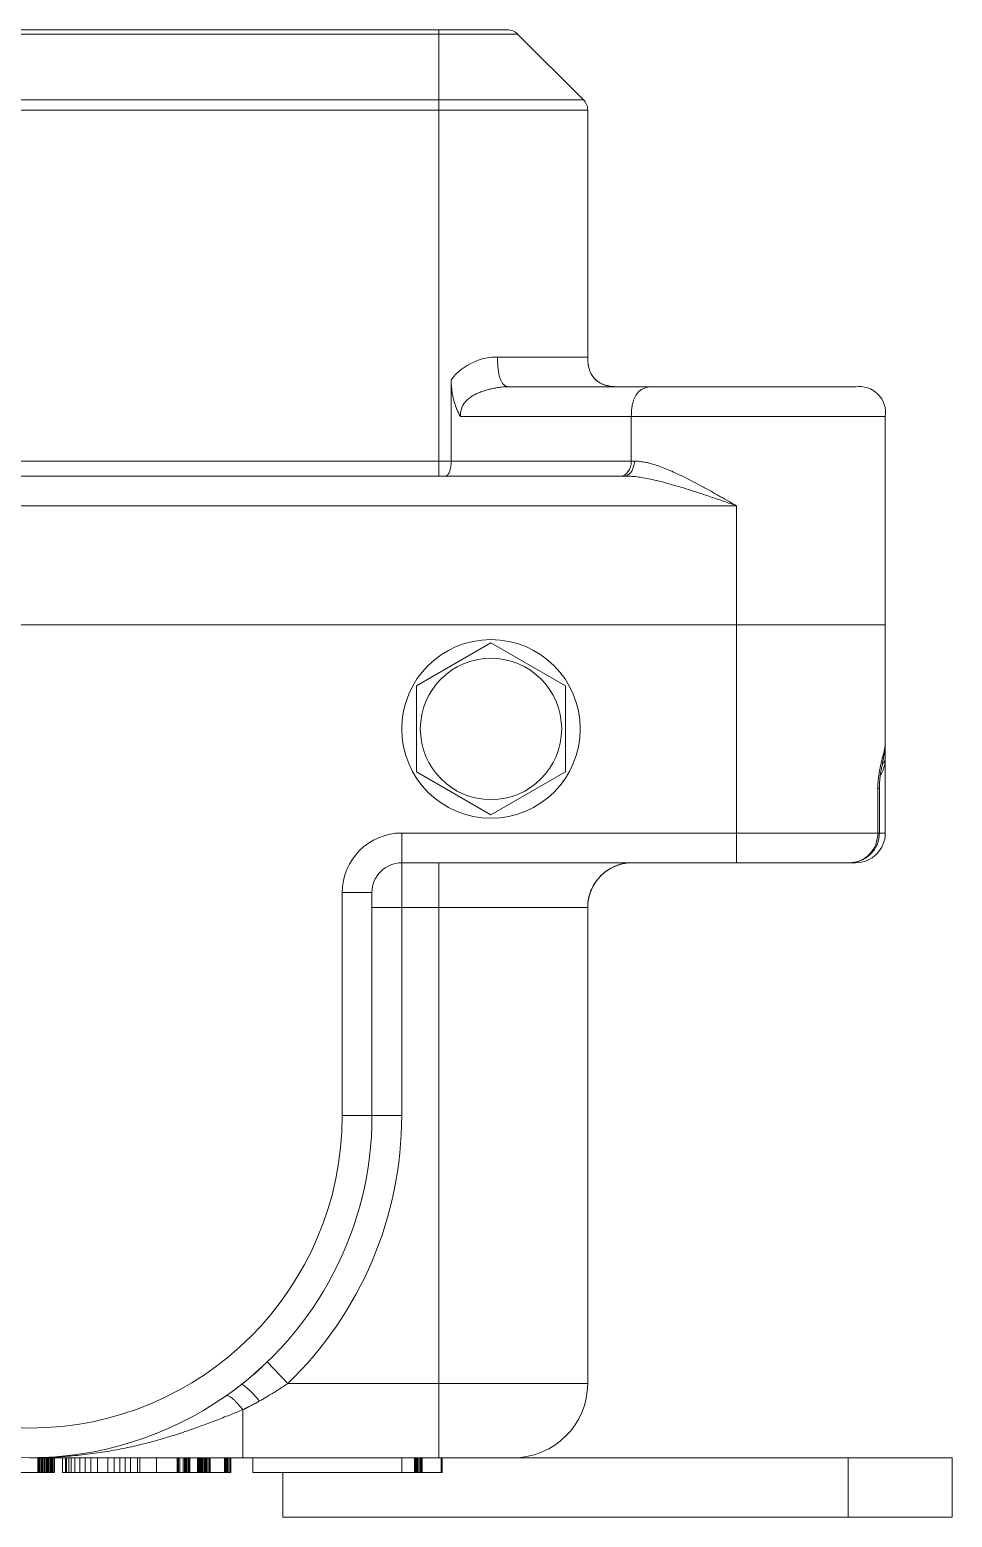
# Model space of a CAD drawing. Header units: millimetres. Extents: x -343 to 390, y -339 to 375.
# Drawn here: x 0 to 62, y 150.7 to 250.7 of the extents above; entities that cross this region are included whole.
import ezdxf

# ---------------------------------------------------------------- set-up
doc = ezdxf.new("R2010")
doc.units = ezdxf.units.MM
doc.linetypes.add('K5LT_THIN', pattern=[0])

# ---------------------------------------------------------------- blocks, each defined once
blk = doc.blocks.new('U11')
at = {"color": 7, "linetype": 'K5LT_THIN', "lineweight": 18}
for p, q in [((-27.5, 250.74), (27.5, 250.74)), ((-27.5, 250.45), (27.5, 250.45)), ((27.5, 250.74), (32.09, 250.74)), ((27.5, 250.74), (27.5, 250.45)), ((27.5, 250.45), (27.5, 246.03)), ((27.5, 250.45), (32.79, 250.45)), ((32.79, 250.45), (37.21, 246.03)), ((-27.5, 246.03), (27.5, 246.03)), ((27.5, 245.33), (27.5, 246.03)), ((27.5, 246.03), (37.21, 246.03)), ((-27.5, 245.33), (27.5, 245.33)), ((27.5, 221.74), (27.5, 245.33)), ((27.5, 245.33), (37.5, 245.33)), ((37.5, 228.74), (37.5, 245.33)), ((31.43, 228.74), (37.5, 228.74)), ((37.5, 228.74), (37.5, 228.68)), ((37.5, 228.74), (37.5, 228.74)), ((37.5, 228.74), (37.5, 228.68)), ((28.32, 221.74), (28.32, 227.21)), ((32.22, 226.74), (41.84, 226.74)), ((39.5, 226.74), (41.84, 226.74)), ((39.5, 226.74), (41.84, 226.74)), ((39.5, 226.74), (41.84, 226.74)), ((41.84, 226.74), (55.5, 226.74)), ((43.1, 226.74), (47.5, 226.74)), ((47.5, 226.74), (51.9, 226.74)), ((53.16, 226.74), (55.5, 226.74)), ((53.16, 226.74), (55.5, 226.74)), ((28.94, 224.74), (40.43, 224.74)), ((40.43, 221.74), (40.43, 224.74)), ((40.43, 224.74), (57.5, 224.74)), ((57.5, 218.74), (57.5, 224.74)), ((-27.5, 221.74), (27.5, 221.74)), ((27.5, 220.74), (27.5, 221.74)), ((28.32, 221.74), (27.5, 221.74)), ((28.32, 221.74), (40.43, 221.74)), ((40.43, 221.74), (40.64, 221.74)), ((39.95, 220.74), (-39.95, 220.74)), ((47.5, 218.74), (-47.5, 218.74)), ((47.5, 210.74), (47.5, 218.74)), ((57.5, 210.74), (57.5, 218.74)), ((-47.5, 210.74), (47.5, 210.74)), ((-47.5, 210.74), (47.5, 210.74)), ((47.5, 210.74), (57.5, 210.74)), ((47.5, 210.74), (57.5, 210.74)), ((47.5, 196.74), (47.5, 210.74)), ((57.5, 202.81), (57.5, 210.74)), ((26, 206.63), (31, 209.52)), ((31, 209.52), (36, 206.63)), ((26, 200.85), (26, 206.63)), ((36, 206.63), (36, 200.85)), ((57.5, 203.74), (57.5, 202.96)), ((57.5, 202.81), (57.5, 203.72)), ((57.5, 202.96), (57.5, 201.74)), ((57.5, 202.96), (57.5, 201.74)), ((57.5, 201.74), (57.5, 196.74)), ((31, 197.97), (26, 200.85)), ((36, 200.85), (31, 197.97)), ((57.1, 199.74), (57, 199.74)), ((57, 199.74), (57, 196.74)), ((57.1, 199.74), (57.1, 196.74)), ((25, 196.74), (47.5, 196.74)), ((25, 194.74), (25, 196.74)), ((47.5, 196.74), (47.5, 194.74)), ((57, 196.74), (47.5, 196.74)), ((57, 196.74), (57.1, 196.74)), ((57.1, 196.74), (57.5, 196.74)), ((25, 194.74), (47.5, 194.74)), ((25, 191.74), (25, 194.74)), ((27.5, 194.74), (27.5, 191.74)), ((37.5, 194.74), (30.5, 194.74)), ((39.89, 194.68), (39.92, 194.69)), ((40.5, 194.74), (47.5, 194.74)), ((44.5, 194.74), (50.5, 194.74)), ((55.1, 194.74), (47.5, 194.74)), ((47.5, 194.74), (55.1, 194.74)), ((50.5, 194.74), (50.27, 194.74)), ((55.1, 194.74), (55.5, 194.74)), ((21, 192.74), (23, 192.74)), ((21, 192.74), (21, 177.74)), ((23, 192.74), (23, 177.74)), ((25, 191.74), (23, 191.74)), ((27.5, 191.74), (25, 191.74)), ((25, 191.74), (25, 177.74)), ((27.5, 191.74), (27.5, 159.74)), ((27.5, 191.74), (37.5, 191.74)), ((37.5, 191.74), (37.5, 191.79)), ((37.5, 191.74), (37.5, 191.79)), ((37.5, 191.77), (37.5, 191.74)), ((37.5, 191.74), (37.5, 159.74)), ((23, 177.74), (21, 177.74)), ((25, 177.74), (23, 177.74)), ((17.35, 159.74), (15.96, 161.18)), ((17.35, 159.74), (27.5, 159.74)), ((27.5, 154.74), (27.5, 159.74)), ((37.5, 159.74), (27.5, 159.74)), ((13.2, 158.91), (13.2, 158.91)), ((13.2, 158.91), (13.2, 158.91)), ((13.2, 158.91), (13.2, 158.91)), ((14.32, 154.74), (14.32, 157.97)), ((0, 154.74), (0.9, 154.74)), ((0, 154.74), (0, 154.74)), ((0, 154.74), (14.32, 154.74)), ((0, 154.74), (0, 154.74)), ((0.54, 154.74), (0.54, 153.74)), ((0.6, 154.74), (0.6, 153.74)), ((0.66, 154.74), (0.66, 153.74)), ((0.74, 154.74), (0.74, 153.74)), ((0.82, 154.74), (0.82, 153.74)), ((0.89, 154.74), (0.89, 153.74)), ((0.97, 154.74), (0.97, 153.74)), ((1.04, 154.74), (1.04, 153.74)), ((1.12, 154.74), (1.12, 153.74)), ((1.19, 154.74), (1.19, 153.74)), ((1.24, 154.74), (1.24, 153.74)), ((1.26, 154.74), (1.26, 153.74)), ((1.31, 154.74), (1.31, 153.74)), ((1.39, 154.74), (1.39, 153.74)), ((1.46, 154.74), (1.46, 153.74)), ((1.53, 154.74), (1.53, 153.74)), ((1.61, 154.74), (1.61, 153.74)), ((1.65, 154.74), (1.65, 153.74)), ((1.66, 154.74), (1.66, 153.74)), ((3.89, 154.74), (1.7, 154.74)), ((2.2, 154.74), (2.2, 153.74)), ((2.4, 154.74), (2.4, 153.74)), ((2.46, 154.74), (2.46, 153.74)), ((2.62, 154.74), (2.62, 153.74)), ((2.79, 154.74), (2.79, 153.74)), ((3.03, 154.74), (3.03, 153.74)), ((3.36, 154.74), (3.36, 153.74)), ((3.73, 154.74), (3.73, 153.74)), ((4.11, 154.74), (4.11, 153.74)), ((4.56, 154.74), (4.56, 153.74)), ((5.24, 154.74), (5.24, 153.74)), ((5.67, 154.74), (5.67, 153.74)), ((6.06, 154.74), (6.06, 153.74)), ((6.42, 154.74), (6.42, 153.74)), ((6.76, 154.74), (6.76, 153.74)), ((7.25, 154.74), (7.25, 153.74)), ((7.4, 154.74), (7.4, 153.74)), ((8.52, 154.74), (8.52, 153.74)), ((8.52, 154.74), (8.52, 153.74)), ((9.9, 154.74), (9.9, 153.74)), ((9.93, 154.74), (9.93, 153.74)), ((9.99, 154.74), (9.99, 153.74)), ((10.08, 154.74), (10.08, 153.74)), ((10.31, 154.74), (10.31, 153.74)), ((10.39, 154.74), (10.39, 153.74)), ((10.47, 154.74), (10.47, 153.74)), ((10.54, 154.74), (10.54, 153.74)), ((10.62, 154.74), (10.62, 153.74)), ((10.69, 154.74), (10.69, 153.74)), ((10.74, 154.74), (10.74, 153.74)), ((10.75, 154.74), (10.75, 153.74)), ((10.76, 154.74), (10.76, 153.74)), ((11.27, 154.74), (11.27, 153.74)), ((11.28, 154.74), (11.28, 153.74)), ((11.34, 154.74), (11.34, 153.74)), ((11.4, 154.74), (11.4, 153.74)), ((11.47, 154.74), (11.47, 153.74)), ((11.54, 154.74), (11.54, 153.74)), ((11.62, 154.74), (11.62, 153.74)), ((11.7, 154.74), (11.7, 153.74)), ((11.77, 154.74), (11.77, 153.74)), ((11.84, 154.74), (11.84, 153.74)), ((11.91, 154.74), (11.91, 153.74)), ((11.99, 154.74), (11.99, 153.74)), ((12.07, 154.74), (12.07, 153.74)), ((12.11, 154.74), (12.11, 153.74)), ((12.13, 154.74), (12.13, 153.74)), ((12.13, 154.74), (12.13, 153.74)), ((13.08, 154.74), (13.08, 153.74)), ((13.15, 154.74), (13.15, 153.74)), ((13.23, 154.74), (13.23, 153.74)), ((13.3, 154.74), (13.3, 153.74)), ((13.37, 154.74), (13.37, 153.74)), ((13.47, 154.74), (13.47, 153.74)), ((13.51, 154.74), (13.51, 153.74)), ((13.52, 154.74), (13.52, 153.74)), ((14.32, 154.74), (27.5, 154.74)), ((15, 154.74), (15, 153.74)), ((25, 154.74), (25, 153.74)), ((25.86, 154.74), (25.86, 153.74)), ((25.88, 154.74), (25.88, 153.74)), ((25.94, 154.74), (25.94, 153.74)), ((26, 154.74), (26, 153.74)), ((26.07, 154.74), (26.07, 153.74)), ((26.16, 154.74), (26.16, 153.74)), ((26.25, 154.74), (26.25, 153.74)), ((26.3, 154.74), (26.3, 153.74)), ((26.37, 154.74), (26.37, 153.74)), ((32.5, 154.74), (27.5, 154.74)), ((27.65, 154.74), (27.65, 153.74)), ((27.7, 154.74), (27.7, 153.74)), ((27.72, 154.74), (27.72, 153.74)), ((27.72, 154.74), (27.72, 153.74)), ((55, 154.74), (27.72, 154.74)), ((62, 154.74), (55, 154.74)), ((55, 154.74), (55, 150.74)), ((62, 154.74), (62, 150.74)), ((0.54, 153.74), (-1.53, 153.74)), ((0.6, 153.74), (0.54, 153.74)), ((0.66, 153.74), (0.6, 153.74)), ((0.74, 153.74), (0.66, 153.74)), ((0.82, 153.74), (0.74, 153.74)), ((0.89, 153.74), (0.82, 153.74)), ((0.97, 153.74), (0.89, 153.74)), ((1.04, 153.74), (0.97, 153.74)), ((1.12, 153.74), (1.04, 153.74)), ((1.19, 153.74), (1.12, 153.74)), ((1.24, 153.74), (1.19, 153.74)), ((1.26, 153.74), (1.24, 153.74)), ((1.31, 153.74), (1.26, 153.74)), ((1.39, 153.74), (1.31, 153.74)), ((1.46, 153.74), (1.39, 153.74)), ((1.53, 153.74), (1.46, 153.74)), ((1.61, 153.74), (1.53, 153.74)), ((1.65, 153.74), (1.61, 153.74)), ((1.66, 153.74), (1.65, 153.74)), ((2.4, 153.74), (2.2, 153.74)), ((2.46, 153.74), (2.4, 153.74)), ((2.62, 153.74), (2.46, 153.74)), ((2.79, 153.74), (2.62, 153.74)), ((3.03, 153.74), (2.79, 153.74)), ((3.36, 153.74), (3.03, 153.74)), ((3.73, 153.74), (3.36, 153.74)), ((4.11, 153.74), (3.73, 153.74)), ((4.56, 153.74), (4.11, 153.74)), ((5.24, 153.74), (4.56, 153.74)), ((5.67, 153.74), (5.24, 153.74)), ((6.06, 153.74), (5.67, 153.74)), ((6.42, 153.74), (6.06, 153.74)), ((6.76, 153.74), (6.42, 153.74)), ((7.25, 153.74), (6.76, 153.74)), ((7.4, 153.74), (7.25, 153.74)), ((8.52, 153.74), (7.4, 153.74)), ((9.9, 153.74), (8.52, 153.74)), ((8.52, 153.74), (8.52, 153.74)), ((9.93, 153.74), (9.9, 153.74)), ((9.99, 153.74), (9.93, 153.74)), ((10.08, 153.74), (9.99, 153.74)), ((10.31, 153.74), (10.08, 153.74)), ((10.39, 153.74), (10.31, 153.74)), ((10.47, 153.74), (10.39, 153.74)), ((10.54, 153.74), (10.47, 153.74)), ((10.62, 153.74), (10.54, 153.74)), ((10.69, 153.74), (10.62, 153.74)), ((10.74, 153.74), (10.69, 153.74)), ((10.75, 153.74), (10.74, 153.74)), ((10.76, 153.74), (10.75, 153.74)), ((11.27, 153.74), (10.76, 153.74)), ((11.28, 153.74), (11.27, 153.74)), ((11.34, 153.74), (11.28, 153.74)), ((11.4, 153.74), (11.34, 153.74)), ((11.47, 153.74), (11.4, 153.74)), ((11.54, 153.74), (11.47, 153.74)), ((11.62, 153.74), (11.54, 153.74)), ((11.7, 153.74), (11.62, 153.74)), ((11.77, 153.74), (11.7, 153.74)), ((11.84, 153.74), (11.77, 153.74)), ((11.91, 153.74), (11.84, 153.74)), ((11.99, 153.74), (11.91, 153.74)), ((12.07, 153.74), (11.99, 153.74)), ((12.11, 153.74), (12.07, 153.74)), ((12.13, 153.74), (12.11, 153.74)), ((13.08, 153.74), (12.13, 153.74)), ((12.13, 153.74), (12.13, 153.74)), ((13.15, 153.74), (13.08, 153.74)), ((13.23, 153.74), (13.15, 153.74)), ((13.3, 153.74), (13.23, 153.74)), ((13.37, 153.74), (13.3, 153.74)), ((13.47, 153.74), (13.37, 153.74)), ((13.51, 153.74), (13.47, 153.74)), ((13.52, 153.74), (13.51, 153.74)), ((25, 153.74), (15, 153.74)), ((17, 153.74), (17, 150.74)), ((25.86, 153.74), (25, 153.74)), ((25.88, 153.74), (25.86, 153.74)), ((25.94, 153.74), (25.88, 153.74)), ((26, 153.74), (25.94, 153.74)), ((26.07, 153.74), (26, 153.74)), ((26.16, 153.74), (26.07, 153.74)), ((26.25, 153.74), (26.16, 153.74)), ((26.3, 153.74), (26.25, 153.74)), ((26.37, 153.74), (26.3, 153.74)), ((27.65, 153.74), (26.37, 153.74)), ((27.7, 153.74), (27.65, 153.74)), ((27.72, 153.74), (27.7, 153.74)), ((27.72, 153.74), (27.72, 153.74)), ((55, 150.74), (17, 150.74)), ((62, 150.74), (55, 150.74))]:
    blk.add_line(p, q, dxfattribs=at)
for radius in [6, 4.75]:
    blk.add_circle((31, 203.74), radius, dxfattribs=at)
for centre, radius, start, end in [((32.09, 249.74), 1, 45, 90), ((36.5, 245.33), 1, 0, 45), ((39.25, 228.49), 1.77, 171.87, 171.8704), ((39.25, 228.49), 1.77, 171.87, 171.8704), ((39.5, 230.72), 3.98, 269.9999758036299, 270.0000000122911), ((55.75, 224.99), 1.77, 351.8699, 98.1301), ((55.75, 224.99), 1.77, 351.8699, 98.1301), ((55.75, 224.99), 1.77, 351.8699, 98.1301), ((55.75, 224.99), 1.77, 351.8699, 98.1301), ((55.5, 218.74), 2, 0, 1.6928), ((25, 192.74), 4, 90, 180), ((55.5, 196.74), 2, 270, 0), ((55.5, 196.74), 2, 270, 0), ((25, 192.74), 2, 90, 180), ((40.5, 191.74), 3, 90, 179.3276), ((40.5, 191.74), 3, 109.7099, 180), ((40.5, 191.74), 3, 109.7099, 135), ((40.5, 191.74), 3, 135, 179.3276), ((0, 177.74), 21, 180, 0), ((0, 177.74), 23, 305.0199, 0), ((0, 177.74), 25, 313.9455, 0), ((0, 177.74), 23, 308.1474, 312.7869), ((0, 177.74), 23, 305.0209, 308.1474), ((32.5, 159.74), 5, 270, 0), ((0, 177.74), 23, 234.9819, 305.0199), ((0, 177.74), 23, 304.9211, 305.0199), ((0, 177.74), 23, 305.0199, 305.0209)]:
    blk.add_arc(centre, radius, start, end, dxfattribs=at)
for centre, major_axis, ratio, start_param, end_param in [((39.72, 221.74), (0, -1), 0.70711, 0, 1.5708), ((55.1, 196.74), (0, -2), 0.94992, 0, 1.5708), ((38.81, 196.45), (-0.67, 1.88), 0.68546, 3.14159, 3.14165), ((15.44, 158.08), (-1.24, 1.57), 0.14915, 4.90005, 6.28319)]:
    blk.add_ellipse(centre, major_axis=major_axis, ratio=ratio, start_param=start_param, end_param=end_param, dxfattribs=at)
for points, degree in [([(31.43, 228.74), (30.39, 228.76), (29.14, 228.27), (28.32, 227.21)], 3), ([(39.5, 226.74), (37.5, 226.74), (37.5, 228.74)], 2), ([(37.5, 228.74), (37.5, 228.72), (37.5, 228.69)], 2), ([(37.5, 228.74), (37.5, 228.72), (37.5, 228.69)], 2), ([(41.84, 226.74), (40.43, 226.74), (40.43, 224.74)], 2), ([(57.16, 200.62), (57.24, 200.73), (57.36, 200.96), (57.47, 201.34), (57.5, 201.61), (57.5, 201.74)], 3), ([(57.31, 201.41), (57.35, 201.44), (57.42, 201.5), (57.49, 201.62), (57.5, 201.7), (57.5, 201.74)], 3), ([(40.4, 194.74), (40.23, 194.74), (40.06, 194.72), (39.89, 194.68)], 3)]:
    blk.add_open_spline(points, degree=degree, dxfattribs=at)
for points, knots in [([(31.43, 228.74), (31.43, 228.65), (31.44, 228.49), (31.45, 228.26), (31.46, 228.06), (31.48, 227.87), (31.51, 227.7), (31.54, 227.54), (31.57, 227.41), (31.61, 227.29), (31.65, 227.18), (31.7, 227.09), (31.75, 227), (31.82, 226.92), (31.88, 226.86), (31.96, 226.81), (32.03, 226.77), (32.12, 226.75), (32.19, 226.74), (32.22, 226.74)], [0, 0, 0, 0, 1.63344, 3.04974, 4.27033, 5.45067, 6.59076, 7.65675, 8.66464, 9.61442, 10.52159, 11.44912, 12.44073, 13.49955, 14.63066, 15.81395, 17.04199, 18.44521, 20, 20, 20, 20]), ([(39.5, 226.74), (39.5, 226.74), (39.5, 226.74), (39.46, 226.74), (39.42, 226.74), (39.32, 226.75), (39.27, 226.75), (39.12, 226.76), (39.01, 226.78), (38.77, 226.82), (38.64, 226.86), (38.48, 226.93), (38.44, 226.95), (38.37, 226.98), (38.33, 227), (38.27, 227.04), (38.25, 227.06), (38.19, 227.09), (38.17, 227.11), (38.13, 227.14), (38.12, 227.15), (38.1, 227.16), (38.1, 227.17), (38.09, 227.17), (38.08, 227.18), (38.07, 227.19), (38.06, 227.19), (38.05, 227.2), (38.05, 227.21), (38.04, 227.22), (38.03, 227.22), (38.02, 227.23), (38.02, 227.24), (38.01, 227.24), (38.01, 227.24), (38, 227.25), (38, 227.25), (37.99, 227.26), (37.98, 227.27), (37.97, 227.28), (37.97, 227.29), (37.96, 227.3), (37.95, 227.3), (37.94, 227.31), (37.94, 227.32), (37.92, 227.34), (37.91, 227.35), (37.89, 227.37), (37.89, 227.38), (37.87, 227.4), (37.86, 227.42), (37.83, 227.46), (37.81, 227.49), (37.78, 227.53), (37.78, 227.54), (37.76, 227.56), (37.75, 227.58), (37.73, 227.63), (37.71, 227.66), (37.68, 227.73), (37.66, 227.77), (37.62, 227.87), (37.6, 227.94), (37.57, 228.08), (37.55, 228.14), (37.52, 228.33), (37.51, 228.45), (37.5, 228.59), (37.5, 228.61), (37.5, 228.65), (37.5, 228.67), (37.5, 228.69)], [0.00002, 0.00002, 0.00002, 0.00002, 0.0003, 0.0003, 2.0766, 2.0766, 4.67234, 4.67234, 9.86384, 9.86384, 16.40243, 16.40243, 18.26041, 18.26041, 20.07171, 20.07171, 21.55638, 21.55638, 23.04105, 23.04105, 23.65729, 23.65729, 23.98924, 23.98924, 24.32119, 24.32119, 24.65315, 24.65315, 24.9851, 24.9851, 25.31705, 25.31705, 25.649, 25.649, 25.67206, 25.67206, 25.99109, 25.99109, 26.33318, 26.33318, 26.67528, 26.67528, 27.01737, 27.01737, 27.35946, 27.35946, 28.0182, 28.0182, 28.67694, 28.67694, 29.33568, 29.33568, 31.02307, 31.02307, 31.46719, 31.46719, 32.35544, 32.35544, 34.13192, 34.13192, 35.88396, 35.88396, 39.38803, 39.38803, 42.64938, 42.64938, 48.57965, 48.57965, 49.71653, 49.71653, 50.48517, 50.48517, 50.48517, 50.48517]), ([(39.5, 226.74), (39.5, 226.74), (39.5, 226.74), (39.46, 226.74), (39.42, 226.74), (39.32, 226.75), (39.27, 226.75), (39.12, 226.76), (39.01, 226.78), (38.77, 226.82), (38.64, 226.86), (38.48, 226.93), (38.44, 226.95), (38.37, 226.98), (38.33, 227), (38.27, 227.04), (38.25, 227.06), (38.19, 227.09), (38.17, 227.11), (38.13, 227.14), (38.12, 227.15), (38.1, 227.16), (38.1, 227.17), (38.09, 227.17), (38.08, 227.18), (38.07, 227.19), (38.06, 227.19), (38.05, 227.2), (38.05, 227.21), (38.04, 227.22), (38.03, 227.22), (38.02, 227.23), (38.02, 227.24), (38.01, 227.24), (38.01, 227.24), (38, 227.25), (38, 227.25), (37.99, 227.26), (37.98, 227.27), (37.97, 227.28), (37.97, 227.29), (37.96, 227.3), (37.95, 227.3), (37.94, 227.31), (37.94, 227.32), (37.92, 227.34), (37.91, 227.35), (37.89, 227.37), (37.89, 227.38), (37.87, 227.4), (37.86, 227.42), (37.83, 227.46), (37.81, 227.49), (37.78, 227.53), (37.78, 227.54), (37.76, 227.56), (37.75, 227.58), (37.73, 227.63), (37.71, 227.66), (37.68, 227.73), (37.66, 227.77), (37.62, 227.87), (37.6, 227.94), (37.57, 228.08), (37.55, 228.14), (37.52, 228.33), (37.51, 228.45), (37.5, 228.59), (37.5, 228.61), (37.5, 228.65), (37.5, 228.67), (37.5, 228.69)], [0, 0, 0, 0, 0.00031, 0.00031, 2.0766, 2.0766, 4.67234, 4.67234, 9.86384, 9.86384, 16.40243, 16.40243, 18.26041, 18.26041, 20.07171, 20.07171, 21.55638, 21.55638, 23.04105, 23.04105, 23.65729, 23.65729, 23.98924, 23.98924, 24.32119, 24.32119, 24.65315, 24.65315, 24.9851, 24.9851, 25.31705, 25.31705, 25.649, 25.649, 25.67206, 25.67206, 25.99109, 25.99109, 26.33318, 26.33318, 26.67528, 26.67528, 27.01737, 27.01737, 27.35946, 27.35946, 28.0182, 28.0182, 28.67694, 28.67694, 29.33568, 29.33568, 31.02307, 31.02307, 31.46719, 31.46719, 32.35544, 32.35544, 34.13192, 34.13192, 35.88396, 35.88396, 39.38803, 39.38803, 42.64938, 42.64938, 48.57965, 48.57965, 49.71653, 49.71653, 50.48517, 50.48517, 50.48517, 50.48517]), ([(28.94, 224.74), (28.92, 224.79), (28.88, 224.86), (28.83, 224.96), (28.79, 225.04), (28.75, 225.13), (28.69, 225.26), (28.64, 225.38), (28.61, 225.48), (28.58, 225.55), (28.56, 225.63), (28.51, 225.77), (28.46, 225.98), (28.4, 226.24), (28.36, 226.55), (28.33, 226.86), (28.32, 227.11), (28.32, 227.21)], [0, 0, 0, 0, 1.2355, 1.84569, 2.44853, 3.04873, 4.2254, 5.37672, 5.94081, 6.49732, 7.04143, 7.58082, 9.64693, 11.5723, 13.02736, 16.05818, 18, 18, 18, 18]), ([(32.22, 226.74), (32.12, 226.74), (31.95, 226.74), (31.72, 226.72), (31.53, 226.7), (31.37, 226.67), (31.21, 226.64), (31.05, 226.61), (30.89, 226.57), (30.74, 226.53), (30.61, 226.49), (30.47, 226.44), (30.32, 226.39), (30.19, 226.34), (30.06, 226.28), (29.95, 226.23), (29.83, 226.17), (29.72, 226.1), (29.6, 226.02), (29.48, 225.93), (29.36, 225.82), (29.25, 225.7), (29.16, 225.58), (29.09, 225.46), (29.04, 225.33), (28.99, 225.18), (28.95, 224.99), (28.94, 224.84), (28.94, 224.74)], [0, 0, 0, 0, 1.69125, 3.12823, 4.31095, 5.24369, 6.1994, 7.30988, 8.38514, 9.37935, 10.25818, 11.24116, 12.30192, 13.31999, 14.24864, 15.14136, 16.0408, 16.99337, 18.00448, 19.10721, 20.36899, 21.63899, 22.78026, 23.69187, 24.73627, 25.85391, 27.0223, 29, 29, 29, 29]), ([(27.94, 220.74), (27.97, 220.74), (28.01, 220.76), (28.07, 220.8), (28.13, 220.86), (28.18, 220.96), (28.23, 221.07), (28.26, 221.2), (28.29, 221.32), (28.31, 221.43), (28.32, 221.58), (28.32, 221.68), (28.32, 221.74)], [0, 0, 0, 0, 2.01946, 2.98918, 4.25088, 5.77926, 7.28393, 8.44656, 9.54987, 10.5663, 11.4959, 13, 13, 13, 13]), ([(39.95, 220.74), (40, 220.74), (40.08, 220.75), (40.2, 220.81), (40.31, 220.88), (40.4, 220.98), (40.48, 221.1), (40.54, 221.23), (40.59, 221.38), (40.63, 221.55), (40.64, 221.67), (40.64, 221.74)], [0, 0, 0, 0, 1.55996, 2.92095, 4.13675, 5.3849, 6.67049, 7.93858, 9.21197, 10.45959, 12, 12, 12, 12]), ([(40.64, 221.74), (40.75, 221.74), (40.97, 221.73), (41.31, 221.68), (41.66, 221.6), (42.05, 221.49), (42.46, 221.34), (42.91, 221.16), (43.4, 220.95), (43.93, 220.7), (44.5, 220.41), (45.12, 220.08), (45.78, 219.72), (46.41, 219.36), (46.98, 219.04), (47.34, 218.83), (47.5, 218.74)], [0, 0, 0, 0, 0.90704, 1.80922, 2.69908, 3.6959, 4.73493, 5.85559, 7.05629, 8.35193, 9.73634, 11.23777, 12.88448, 14.44418, 15.83506, 17, 17, 17, 17]), ([(39.95, 220.74), (40.09, 220.74), (40.38, 220.73), (40.81, 220.69), (41.25, 220.62), (41.73, 220.53), (42.25, 220.41), (42.82, 220.26), (43.44, 220.09), (44.12, 219.88), (44.9, 219.63), (45.75, 219.35), (46.64, 219.04), (47.22, 218.84), (47.5, 218.74)], [0, 0, 0, 0, 0.94238, 1.85409, 2.73241, 3.71452, 4.75378, 5.88261, 7.11283, 8.43854, 9.86703, 11.64247, 13.36578, 15, 15, 15, 15]), ([(57.5, 218.8), (57.5, 218.8), (57.5, 218.8), (57.5, 218.8), (57.5, 218.8), (57.5, 218.8), (57.5, 218.8), (57.5, 218.79), (57.5, 218.79), (57.5, 218.79), (57.5, 218.79), (57.5, 218.79), (57.5, 218.79), (57.5, 218.78), (57.5, 218.78), (57.5, 218.77), (57.5, 218.77), (57.5, 218.77), (57.5, 218.76), (57.5, 218.76), (57.5, 218.76), (57.5, 218.76), (57.5, 218.76), (57.5, 218.76), (57.5, 218.76), (57.5, 218.76), (57.5, 218.76), (57.5, 218.76), (57.5, 218.76), (57.5, 218.75), (57.5, 218.75), (57.5, 218.75), (57.5, 218.75), (57.5, 218.74), (57.5, 218.74), (57.5, 218.74)], [225.9031, 225.9031, 225.9031, 225.9031, 265.41579, 265.41579, 276.12798, 276.12798, 297.55237, 297.55237, 340.40114, 340.40114, 386.76922, 386.76922, 479.50538, 479.50538, 616.41894, 616.41894, 671.71624, 671.71624, 727.01355, 727.01355, 732.91036, 732.91036, 738.43704, 738.43704, 746.18975, 746.18975, 761.69515, 761.69515, 785.95115, 785.95115, 839.11018, 839.11018, 887.25635, 887.25635, 922, 922, 922, 922]), ([(57.5, 202.81), (57.5, 202.75), (57.49, 202.64), (57.47, 202.46), (57.43, 202.3), (57.4, 202.14), (57.36, 201.99), (57.32, 201.83), (57.28, 201.68), (57.25, 201.55), (57.21, 201.42), (57.19, 201.29), (57.16, 201.17), (57.13, 201.03), (57.1, 200.89), (57.08, 200.74), (57.06, 200.59), (57.04, 200.45), (57.03, 200.32), (57.02, 200.19), (57.01, 200.07), (57, 199.97), (57, 199.86), (57, 199.78), (57, 199.74)], [0, 0, 0, 0, 2.90118, 5.38842, 7.36881, 9.14669, 10.73613, 12.22256, 13.53949, 14.68691, 15.62049, 16.56658, 17.41798, 18.247, 19.14921, 20.04755, 20.92154, 21.63021, 22.30133, 22.93478, 23.47194, 23.97399, 24.42611, 25, 25, 25, 25]), ([(57.1, 199.74), (57.1, 199.74), (57.1, 199.74), (57.1, 199.75), (57.1, 199.76), (57.1, 199.77), (57.1, 199.78), (57.1, 199.8), (57.1, 199.81), (57.1, 199.85), (57.1, 199.88), (57.1, 199.96), (57.11, 200.02), (57.11, 200.13), (57.12, 200.19), (57.13, 200.31), (57.13, 200.37), (57.15, 200.52), (57.16, 200.6), (57.19, 200.78), (57.2, 200.87), (57.24, 201.07), (57.26, 201.17), (57.31, 201.39), (57.33, 201.51), (57.38, 201.76), (57.4, 201.88), (57.44, 202.12), (57.46, 202.23), (57.48, 202.45), (57.49, 202.56), (57.5, 202.71), (57.5, 202.76), (57.5, 202.81)], [0.00038, 0.00038, 0.00038, 0.00038, 0.05607, 0.05607, 0.79904, 0.79904, 1.59886, 1.59886, 3.19848, 3.19848, 6.39773, 6.39773, 12.79623, 12.79623, 19.89697, 19.89697, 27.73724, 27.73724, 38.84586, 38.84586, 52.35417, 52.35417, 68.55778, 68.55778, 89.16715, 89.16715, 111.12759, 111.12759, 131.01019, 131.01019, 149.06316, 149.06316, 157, 157, 157, 157]), ([(57.1, 196.74), (57.1, 196.65), (57.09, 196.57), (57.07, 196.39), (57.05, 196.3), (57.01, 196.13), (56.98, 196.05), (56.91, 195.89), (56.87, 195.81), (56.79, 195.67), (56.74, 195.59), (56.64, 195.46), (56.58, 195.39), (56.46, 195.28), (56.4, 195.22), (56.27, 195.12), (56.2, 195.07), (56.06, 194.99), (55.99, 194.95), (55.84, 194.88), (55.77, 194.85), (55.61, 194.81), (55.53, 194.79), (55.38, 194.76), (55.3, 194.75), (55.18, 194.74), (55.14, 194.74), (55.1, 194.74), (55.1, 194.74), (55.1, 194.74)], [0.000003, 0.000003, 0.000003, 0.000003, 0.080017, 0.080017, 0.160035, 0.160035, 0.240052, 0.240052, 0.320069, 0.320069, 0.400087, 0.400087, 0.480104, 0.480104, 0.560122, 0.560122, 0.640139, 0.640139, 0.720156, 0.720156, 0.800174, 0.800174, 0.880191, 0.880191, 0.960208, 0.960208, 0.999111, 0.999111, 1, 1, 1, 1]), ([(39.49, 194.57), (39.52, 194.58), (39.55, 194.59), (39.61, 194.61), (39.63, 194.61), (39.69, 194.63), (39.72, 194.64), (39.78, 194.66), (39.81, 194.66), (39.86, 194.68), (39.89, 194.68), (39.92, 194.69)], [0, 0, 0, 0, 6.8, 6.8, 13.6, 13.6, 20.4, 20.4, 27.2, 27.2, 33.99955, 33.99955, 33.99955, 33.99955]), ([(39.89, 194.68), (39.83, 194.67), (39.74, 194.65), (39.62, 194.61), (39.55, 194.59), (39.51, 194.57), (39.49, 194.57)], [0, 0, 0, 0, 3.41347, 4.78816, 5.9769, 7, 7, 7, 7]), ([(39.92, 194.69), (39.92, 194.69), (39.92, 194.69), (39.92, 194.69), (39.92, 194.69), (39.92, 194.69), (39.92, 194.69), (39.93, 194.69), (39.93, 194.69), (39.94, 194.69), (39.95, 194.69), (39.97, 194.7), (39.98, 194.7), (40.02, 194.71), (40.04, 194.71), (40.1, 194.72), (40.13, 194.72), (40.2, 194.73), (40.23, 194.73), (40.29, 194.74), (40.32, 194.74), (40.37, 194.74), (40.39, 194.74), (40.4, 194.74), (40.4, 194.74), (40.4, 194.74)], [0.00542, 0.00542, 0.00542, 0.00542, 0.02643, 0.02643, 0.32835, 0.32835, 0.66753, 0.66753, 1.3459, 1.3459, 2.70264, 2.70264, 5.41611, 5.41611, 10.83765, 10.83765, 18.23765, 18.23765, 25.63765, 25.63765, 33.03765, 33.03765, 36.99787, 36.99787, 37, 37, 37, 37]), ([(37.78, 193.01), (37.76, 192.96), (37.74, 192.91), (37.7, 192.82), (37.68, 192.77), (37.65, 192.68), (37.63, 192.63), (37.61, 192.53), (37.59, 192.49), (37.57, 192.39), (37.56, 192.34), (37.55, 192.29)], [0, 0, 0, 0, 2.2, 2.2, 4.4, 4.4, 6.6, 6.6, 8.8, 8.8, 11, 11, 11, 11]), ([(37.78, 193.01), (37.76, 192.96), (37.74, 192.91), (37.7, 192.82), (37.68, 192.77), (37.65, 192.68), (37.63, 192.63), (37.61, 192.53), (37.59, 192.49), (37.57, 192.39), (37.56, 192.34), (37.55, 192.29)], [0, 0, 0, 0, 2.2, 2.2, 4.4, 4.4, 6.6, 6.6, 8.8, 8.8, 11, 11, 11, 11]), ([(37.5, 191.74), (37.5, 191.74), (37.5, 191.74), (37.5, 191.75), (37.5, 191.75), (37.5, 191.75), (37.5, 191.75), (37.5, 191.75), (37.5, 191.75), (37.5, 191.76), (37.5, 191.76), (37.5, 191.76), (37.5, 191.76), (37.5, 191.76), (37.5, 191.76), (37.5, 191.76), (37.5, 191.76), (37.5, 191.77), (37.5, 191.77), (37.5, 191.77), (37.5, 191.77), (37.5, 191.77), (37.5, 191.77), (37.5, 191.77), (37.5, 191.77), (37.5, 191.77), (37.5, 191.77), (37.5, 191.77), (37.5, 191.77), (37.5, 191.77), (37.5, 191.77), (37.5, 191.78), (37.5, 191.78), (37.5, 191.78), (37.5, 191.78), (37.5, 191.78), (37.5, 191.78), (37.5, 191.78), (37.5, 191.78), (37.5, 191.78), (37.5, 191.79), (37.5, 191.79), (37.5, 191.79), (37.5, 191.81), (37.5, 191.82), (37.5, 191.86), (37.5, 191.88), (37.51, 191.93), (37.51, 191.96), (37.51, 192.03), (37.52, 192.07), (37.53, 192.15), (37.54, 192.2), (37.54, 192.25)], [0, 0, 0, 0, 0.13066, 0.13066, 0.25782, 0.25782, 0.38498, 0.38498, 0.51214, 0.51214, 0.63783, 0.63783, 0.70604, 0.70604, 0.84246, 0.84246, 1.1153, 1.1153, 1.20377, 1.20377, 1.32436, 1.32436, 1.44496, 1.44496, 1.52223, 1.52223, 1.59951, 1.59951, 1.66962, 1.66962, 1.73974, 1.73974, 1.79721, 1.79721, 1.84884, 1.84884, 1.95211, 1.95211, 2.09303, 2.09303, 2.37487, 2.37487, 2.93854, 2.93854, 4.97697, 4.97697, 8.14275, 8.14275, 13.54275, 13.54275, 18.94275, 18.94275, 27, 27, 27, 27]), ([(37.5, 191.78), (37.5, 191.78), (37.5, 191.78), (37.5, 191.78), (37.5, 191.78), (37.5, 191.78), (37.5, 191.79), (37.5, 191.79), (37.5, 191.79), (37.5, 191.81), (37.5, 191.82), (37.5, 191.86), (37.5, 191.88), (37.51, 191.93), (37.51, 191.96), (37.51, 192.03), (37.52, 192.07), (37.53, 192.15), (37.54, 192.2), (37.54, 192.25)], [1.8516, 1.8516, 1.8516, 1.8516, 1.95211, 1.95211, 2.09303, 2.09303, 2.37487, 2.37487, 2.93854, 2.93854, 4.97697, 4.97697, 8.14275, 8.14275, 13.54275, 13.54275, 18.94275, 18.94275, 27, 27, 27, 27]), ([(17.35, 159.74), (17.15, 159.6), (16.74, 159.33), (16.17, 158.98), (15.74, 158.72), (15.52, 158.6), (15.44, 158.56)], [0, 0, 0, 0, 2.30871, 4.61742, 6.17298, 7, 7, 7, 7]), ([(13.2, 158.91), (13.22, 158.92), (13.27, 158.93), (13.36, 158.9), (13.47, 158.84), (13.59, 158.75), (13.73, 158.63), (13.87, 158.49), (14.01, 158.34), (14.16, 158.16), (14.27, 158.04), (14.32, 157.97)], [0, 0, 0, 0, 1.65014, 3.13956, 4.44435, 5.77096, 7.07536, 8.33881, 9.56346, 10.76963, 12, 12, 12, 12]), ([(14.32, 157.97), (14.34, 157.98), (14.38, 158), (14.43, 158.02), (14.47, 158.04), (14.51, 158.06), (14.54, 158.07), (14.57, 158.09), (14.61, 158.11), (14.64, 158.12), (14.69, 158.15), (14.76, 158.18), (14.85, 158.23), (14.96, 158.29), (15.07, 158.35), (15.19, 158.42), (15.32, 158.49), (15.4, 158.53), (15.44, 158.56)], [0, 0, 0, 0, 0.82582, 1.56185, 2.20807, 2.81718, 3.40409, 3.96882, 4.50103, 5.0756, 5.86554, 7.021, 8.59894, 10.56598, 12.61813, 14.73426, 16.82439, 19, 19, 19, 19]), ([(0, 154.74), (0.01, 154.74), (0.04, 154.74), (0.08, 154.74), (0.11, 154.74), (0.13, 154.74), (0.15, 154.74), (0.17, 154.74), (0.2, 154.74), (0.23, 154.74), (0.26, 154.74), (0.32, 154.74), (0.4, 154.74), (0.56, 154.75), (0.85, 154.75), (1.42, 154.77), (2.34, 154.82), (3.55, 154.93), (4.85, 155.1), (6.1, 155.32), (7.24, 155.57), (8.28, 155.83), (9.2, 156.1), (10.01, 156.35), (10.67, 156.57), (11.21, 156.77), (11.68, 156.94), (12.15, 157.11), (12.62, 157.29), (13.09, 157.48), (13.53, 157.65), (13.93, 157.81), (14.19, 157.92), (14.32, 157.97)], [0, 0, 0, 0, 0.09908, 0.18532, 0.26123, 0.31712, 0.36583, 0.40824, 0.45817, 0.5257, 0.60686, 0.7078, 0.90818, 1.21538, 1.79339, 2.94794, 5.2556, 8.23658, 11.49539, 14.40368, 17.13315, 19.59061, 21.83904, 23.77105, 25.3977, 26.62555, 27.69581, 28.79063, 29.97345, 31.09281, 32.1528, 33.07138, 34, 34, 34, 34])]:
    blk.add_open_spline(points, degree=3, knots=knots, dxfattribs=at)
blk = doc.blocks.new('U0')
blk.add_blockref('U11', (0, 0))

msp = doc.modelspace()

# ---------------------------------------------------------------- block references
msp.add_blockref('U0', (0, 0))

doc.saveas('drawing.dxf')
